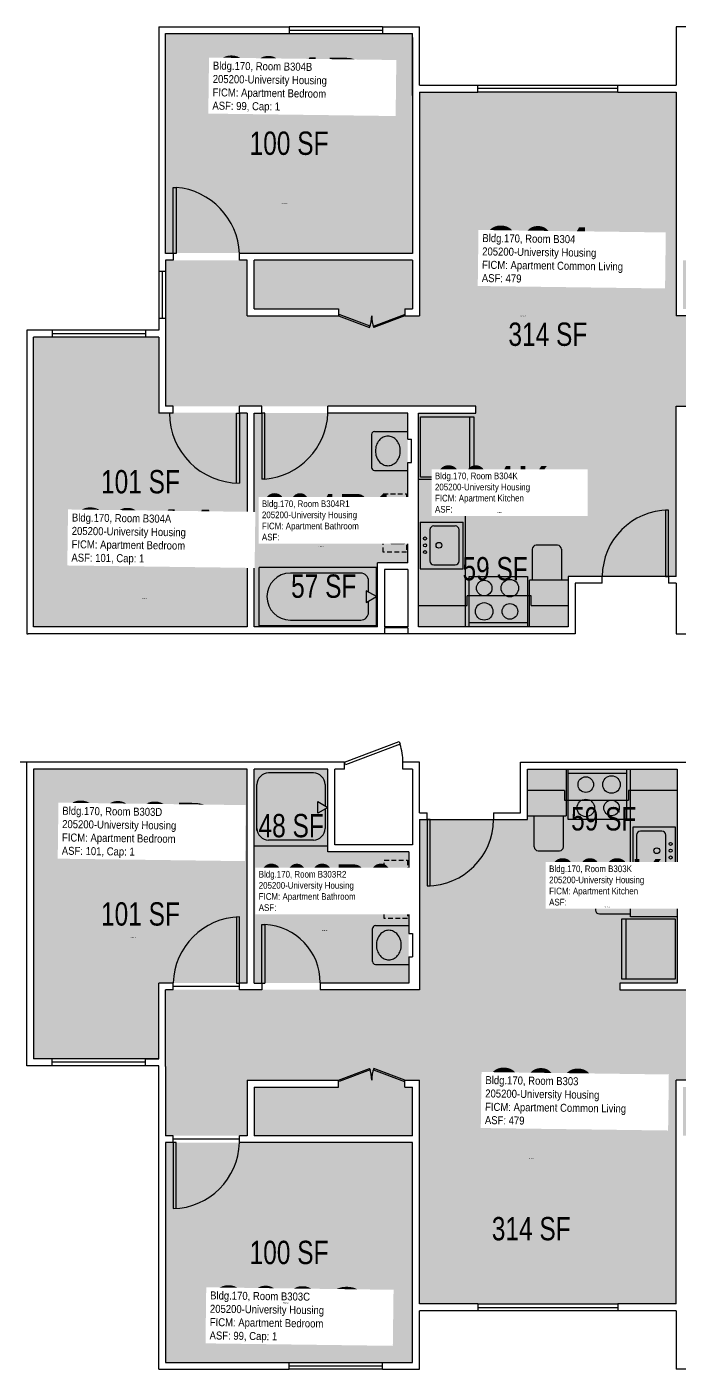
# Model space of a CAD drawing. Header units: inches. Extents: x -54 to 2413, y -86 to 676.
# Drawn here: x 714 to 1049, y -51 to 639 of the extents above; entities that cross this region are included whole.
import ezdxf
from ezdxf.enums import TextEntityAlignment as Align

# ---------------------------------------------------------------- set-up
doc = ezdxf.new("R2010")
doc.units = ezdxf.units.IN
doc.header["$LTSCALE"] = 10
doc.header["$MEASUREMENT"] = 0
doc.linetypes.add('DASHED2', pattern=[0.375, 0.25, -0.125])
doc.layers.get('0').update_dxf_attribs({"linetype": 'CONTINUOUS'})
for name, color, linetype in [('A-DOOR', 2, 'CONTINUOUS'), ('A-GLAZ', 1, 'CONTINUOUS'), ('A-IDEN-RNUM', 7, 'CONTINUOUS'), ('A-IDEN-SNUM', 4, 'CONTINUOUS'), ('A-IDEN-VNUM', 4, 'CONTINUOUS'), ('A-WALL', 5, 'CONTINUOUS'), ('AREA-TEXT', 3, 'CONTINUOUS'), ('Rooms-Category-Color', 7, 'CONTINUOUS'), ('Rooms-College-Color', 7, 'CONTINUOUS'), ('Rooms-Department-Color', 7, 'CONTINUOUS'), ('Rooms-Division-Color', 7, 'CONTINUOUS'), ('Rooms-Information', 7, 'CONTINUOUS')]:
    doc.layers.add(name, color=color, linetype=linetype)
doc.styles.add('CP_AREA', font='arial.ttf', dxfattribs={"height": 15})
doc.styles.add('CP_ROOMSNUMBER', font='arial.ttf', dxfattribs={"height": 1})
doc.styles.add('CP_ROOMVNUMBER', font='arial.ttf', dxfattribs={"width": 0.85, "height": 0.075})

msp = doc.modelspace()

# ---------------------------------------------------------------- hatches: boundary and pattern name
at = {"layer": 'Rooms-Category-Color', "true_color": 0x728ef3}
for points in [[(912.21, 522.92), (785.21, 522.92), (785.21, 635.92), (912.21, 635.92)], [(1178.21, 519.24), (1178.21, 444.24), (1047.71, 444.24), (1047.71, 356.74), (992.21, 356.74), (992.21, 440.74), (944.7, 440.74), (944.7, 444.24), (785.21, 444.24), (785.21, 519.24), (827.21, 519.24), (827.21, 490.74), (874.21, 490.74), (874.21, 494.24), (830.71, 494.24), (830.71, 519.24), (912.21, 519.24), (912.21, 494.24), (908.21, 494.24), (908.21, 490.74), (915.71, 490.74), (915.71, 605.74), (1047.71, 605.74), (1047.71, 490.74), (1055.21, 490.74), (1055.21, 494.24), (1051.21, 494.24), (1051.21, 519.24), (1132.71, 519.24), (1132.71, 494.24), (1089.21, 494.24), (1089.21, 490.74), (1136.21, 490.74), (1136.21, 519.24)], [(827.21, 330.92), (717.46, 330.92), (717.46, 479.92), (781.71, 479.92), (781.71, 440.92), (827.21, 440.92)], [(830.71, 440.74), (909.71, 440.74), (909.71, 363.74), (894.21, 363.74), (894.21, 330.74), (830.71, 330.74), (830.71, 440.74)], [(915.21, 440.74), (992.21, 440.74), (992.21, 330.74), (915.21, 330.74)], [(827.21, 257.74), (717.46, 257.74), (717.46, 108.74), (781.71, 108.74), (781.71, 147.74), (827.21, 147.74)], [(868.71, 257.74), (868.71, 215.24), (910.21, 215.24), (910.21, 147.74), (830.71, 147.74), (830.71, 257.74)], [(971.21, 257.74), (1048.21, 257.74), (1048.21, 147.74), (971.21, 147.74)], [(785.21, 69.24), (785.21, 144.24), (915.71, 144.24), (915.71, 231.74), (971.21, 231.74), (971.21, 147.74), (1018.72, 147.74), (1018.72, 144.24), (1178.21, 144.24), (1178.21, 69.24), (1136.21, 69.24), (1136.21, 97.74), (1089.21, 97.74), (1089.21, 94.24), (1132.71, 94.24), (1132.71, 69.24), (1051.21, 69.24), (1051.21, 94.24), (1055.21, 94.24), (1055.21, 97.74), (1047.71, 97.74), (1047.71, -17.26), (915.71, -17.26), (915.71, 97.74), (908.21, 97.74), (908.21, 94.24), (912.21, 94.24), (912.21, 69.24), (830.71, 69.24), (830.71, 94.24), (874.21, 94.24), (874.21, 97.74), (827.21, 97.74), (827.21, 69.24)], [(912.21, 65.74), (785.21, 65.74), (785.21, -47.26), (912.21, -47.26)]]:
    msp.add_hatch(color=171, dxfattribs=at).paths.add_polyline_path(points)
at = {"layer": 'Rooms-College-Color', "true_color": 0xadadad}
for points in [[(912.21, 522.92), (785.21, 522.92), (785.21, 635.92), (912.21, 635.92)], [(1178.21, 519.24), (1178.21, 444.24), (1047.71, 444.24), (1047.71, 356.74), (992.21, 356.74), (992.21, 440.74), (944.7, 440.74), (944.7, 444.24), (785.21, 444.24), (785.21, 519.24), (827.21, 519.24), (827.21, 490.74), (874.21, 490.74), (874.21, 494.24), (830.71, 494.24), (830.71, 519.24), (912.21, 519.24), (912.21, 494.24), (908.21, 494.24), (908.21, 490.74), (915.71, 490.74), (915.71, 605.74), (1047.71, 605.74), (1047.71, 490.74), (1055.21, 490.74), (1055.21, 494.24), (1051.21, 494.24), (1051.21, 519.24), (1132.71, 519.24), (1132.71, 494.24), (1089.21, 494.24), (1089.21, 490.74), (1136.21, 490.74), (1136.21, 519.24)], [(827.21, 330.92), (717.46, 330.92), (717.46, 479.92), (781.71, 479.92), (781.71, 440.92), (827.21, 440.92)], [(830.71, 440.74), (909.71, 440.74), (909.71, 363.74), (894.21, 363.74), (894.21, 330.74), (830.71, 330.74), (830.71, 440.74)], [(915.21, 440.74), (992.21, 440.74), (992.21, 330.74), (915.21, 330.74)], [(827.21, 257.74), (717.46, 257.74), (717.46, 108.74), (781.71, 108.74), (781.71, 147.74), (827.21, 147.74)], [(868.71, 257.74), (868.71, 215.24), (910.21, 215.24), (910.21, 147.74), (830.71, 147.74), (830.71, 257.74)], [(971.21, 257.74), (1048.21, 257.74), (1048.21, 147.74), (971.21, 147.74)], [(785.21, 69.24), (785.21, 144.24), (915.71, 144.24), (915.71, 231.74), (971.21, 231.74), (971.21, 147.74), (1018.72, 147.74), (1018.72, 144.24), (1178.21, 144.24), (1178.21, 69.24), (1136.21, 69.24), (1136.21, 97.74), (1089.21, 97.74), (1089.21, 94.24), (1132.71, 94.24), (1132.71, 69.24), (1051.21, 69.24), (1051.21, 94.24), (1055.21, 94.24), (1055.21, 97.74), (1047.71, 97.74), (1047.71, -17.26), (915.71, -17.26), (915.71, 97.74), (908.21, 97.74), (908.21, 94.24), (912.21, 94.24), (912.21, 69.24), (830.71, 69.24), (830.71, 94.24), (874.21, 94.24), (874.21, 97.74), (827.21, 97.74), (827.21, 69.24)], [(912.21, 65.74), (785.21, 65.74), (785.21, -47.26), (912.21, -47.26)]]:
    msp.add_hatch(color=253, dxfattribs=at).paths.add_polyline_path(points)
at = {"layer": 'Rooms-Department-Color', "true_color": 0x604aed}
for points in [[(912.21, 522.92), (785.21, 522.92), (785.21, 635.92), (912.21, 635.92)], [(1178.21, 519.24), (1178.21, 444.24), (1047.71, 444.24), (1047.71, 356.74), (992.21, 356.74), (992.21, 440.74), (944.7, 440.74), (944.7, 444.24), (785.21, 444.24), (785.21, 519.24), (827.21, 519.24), (827.21, 490.74), (874.21, 490.74), (874.21, 494.24), (830.71, 494.24), (830.71, 519.24), (912.21, 519.24), (912.21, 494.24), (908.21, 494.24), (908.21, 490.74), (915.71, 490.74), (915.71, 605.74), (1047.71, 605.74), (1047.71, 490.74), (1055.21, 490.74), (1055.21, 494.24), (1051.21, 494.24), (1051.21, 519.24), (1132.71, 519.24), (1132.71, 494.24), (1089.21, 494.24), (1089.21, 490.74), (1136.21, 490.74), (1136.21, 519.24)], [(827.21, 330.92), (717.46, 330.92), (717.46, 479.92), (781.71, 479.92), (781.71, 440.92), (827.21, 440.92)], [(830.71, 440.74), (909.71, 440.74), (909.71, 363.74), (894.21, 363.74), (894.21, 330.74), (830.71, 330.74), (830.71, 440.74)], [(915.21, 440.74), (992.21, 440.74), (992.21, 330.74), (915.21, 330.74)], [(827.21, 257.74), (717.46, 257.74), (717.46, 108.74), (781.71, 108.74), (781.71, 147.74), (827.21, 147.74)], [(868.71, 257.74), (868.71, 215.24), (910.21, 215.24), (910.21, 147.74), (830.71, 147.74), (830.71, 257.74)], [(971.21, 257.74), (1048.21, 257.74), (1048.21, 147.74), (971.21, 147.74)], [(785.21, 69.24), (785.21, 144.24), (915.71, 144.24), (915.71, 231.74), (971.21, 231.74), (971.21, 147.74), (1018.72, 147.74), (1018.72, 144.24), (1178.21, 144.24), (1178.21, 69.24), (1136.21, 69.24), (1136.21, 97.74), (1089.21, 97.74), (1089.21, 94.24), (1132.71, 94.24), (1132.71, 69.24), (1051.21, 69.24), (1051.21, 94.24), (1055.21, 94.24), (1055.21, 97.74), (1047.71, 97.74), (1047.71, -17.26), (915.71, -17.26), (915.71, 97.74), (908.21, 97.74), (908.21, 94.24), (912.21, 94.24), (912.21, 69.24), (830.71, 69.24), (830.71, 94.24), (874.21, 94.24), (874.21, 97.74), (827.21, 97.74), (827.21, 69.24)], [(912.21, 65.74), (785.21, 65.74), (785.21, -47.26), (912.21, -47.26)]]:
    msp.add_hatch(color=173, dxfattribs=at).paths.add_polyline_path(points)
at = {"layer": 'Rooms-Division-Color', "true_color": 0x604aed}
for points in [[(912.21, 522.92), (785.21, 522.92), (785.21, 635.92), (912.21, 635.92)], [(1178.21, 519.24), (1178.21, 444.24), (1047.71, 444.24), (1047.71, 356.74), (992.21, 356.74), (992.21, 440.74), (944.7, 440.74), (944.7, 444.24), (785.21, 444.24), (785.21, 519.24), (827.21, 519.24), (827.21, 490.74), (874.21, 490.74), (874.21, 494.24), (830.71, 494.24), (830.71, 519.24), (912.21, 519.24), (912.21, 494.24), (908.21, 494.24), (908.21, 490.74), (915.71, 490.74), (915.71, 605.74), (1047.71, 605.74), (1047.71, 490.74), (1055.21, 490.74), (1055.21, 494.24), (1051.21, 494.24), (1051.21, 519.24), (1132.71, 519.24), (1132.71, 494.24), (1089.21, 494.24), (1089.21, 490.74), (1136.21, 490.74), (1136.21, 519.24)], [(827.21, 330.92), (717.46, 330.92), (717.46, 479.92), (781.71, 479.92), (781.71, 440.92), (827.21, 440.92)], [(830.71, 440.74), (909.71, 440.74), (909.71, 363.74), (894.21, 363.74), (894.21, 330.74), (830.71, 330.74), (830.71, 440.74)], [(915.21, 440.74), (992.21, 440.74), (992.21, 330.74), (915.21, 330.74)], [(827.21, 257.74), (717.46, 257.74), (717.46, 108.74), (781.71, 108.74), (781.71, 147.74), (827.21, 147.74)], [(868.71, 257.74), (868.71, 215.24), (910.21, 215.24), (910.21, 147.74), (830.71, 147.74), (830.71, 257.74)], [(971.21, 257.74), (1048.21, 257.74), (1048.21, 147.74), (971.21, 147.74)], [(785.21, 69.24), (785.21, 144.24), (915.71, 144.24), (915.71, 231.74), (971.21, 231.74), (971.21, 147.74), (1018.72, 147.74), (1018.72, 144.24), (1178.21, 144.24), (1178.21, 69.24), (1136.21, 69.24), (1136.21, 97.74), (1089.21, 97.74), (1089.21, 94.24), (1132.71, 94.24), (1132.71, 69.24), (1051.21, 69.24), (1051.21, 94.24), (1055.21, 94.24), (1055.21, 97.74), (1047.71, 97.74), (1047.71, -17.26), (915.71, -17.26), (915.71, 97.74), (908.21, 97.74), (908.21, 94.24), (912.21, 94.24), (912.21, 69.24), (830.71, 69.24), (830.71, 94.24), (874.21, 94.24), (874.21, 97.74), (827.21, 97.74), (827.21, 69.24)], [(912.21, 65.74), (785.21, 65.74), (785.21, -47.26), (912.21, -47.26)]]:
    msp.add_hatch(color=173, dxfattribs=at).paths.add_polyline_path(points)

# ---------------------------------------------------------------- linework, layer by layer
for p, q in [((916.21, 407.74), (916.21, 438.74)), ((916.21, 438.74), (943.71, 438.74)), ((941.46, 438.74), (941.46, 407.74)), ((943.71, 438.74), (943.71, 407.74)), ((891.1, 429.74), (891.1, 412.74)), ((892.6, 431.24), (909.72, 431.24)), ((892.6, 411.24), (909.72, 411.24)), ((943.71, 407.74), (916.21, 407.74)), ((915.21, 406.74), (939.21, 406.74)), ((939.21, 406.74), (939.21, 330.74)), ((955.21, 405.24), (939.21, 405.24)), ((957.21, 392.24), (957.21, 403.24)), ((900.09, 393.57), (900.09, 390.24)), ((901.09, 394.74), (900.21, 393.86)), ((908.09, 394.74), (901.09, 394.74)), ((908.96, 393.86), (908.09, 394.74)), ((909.09, 374.74), (909.09, 393.57)), ((900.09, 390.24), (901.07, 386.8)), ((901.09, 386.68), (901.09, 381.8)), ((955.21, 390.24), (939.21, 390.24)), ((901.07, 381.69), (900.09, 378.24)), ((916.12, 384.7), (938.12, 384.7)), ((916.12, 384.7), (916.12, 360.7)), ((921.12, 380.7), (921.12, 364.7)), ((923.12, 382.7), (934.12, 382.7)), ((936.12, 364.7), (936.12, 380.7)), ((938.12, 360.7), (938.12, 384.7)), ((900.09, 378.24), (900.09, 374.74)), ((900.09, 374.74), (900.96, 373.86)), ((901.26, 373.74), (907.91, 373.74)), ((908.21, 373.86), (909.09, 374.74)), ((986.71, 372.74), (975.71, 372.74)), ((973.71, 370.74), (973.71, 354.74)), ((988.71, 370.74), (988.71, 354.74)), ((833.34, 331.37), (833.34, 361.37)), ((893.59, 361.37), (833.34, 361.37)), ((893.59, 331.37), (893.59, 361.37)), ((916.12, 360.7), (938.12, 360.7)), ((923.12, 362.7), (934.12, 362.7)), ((885.55, 358.42), (849.4, 358.42)), ((889.57, 348.69), (889.57, 354.4)), ((941.21, 330.74), (941.21, 356.74)), ((941.21, 356.74), (971.21, 356.74)), ((971.21, 356.74), (971.21, 330.74)), ((992.21, 354.74), (972.21, 354.74)), ((888.39, 349.37), (888.39, 343.37)), ((893.59, 346.37), (888.39, 349.37)), ((888.39, 343.37), (893.59, 346.37)), ((973.21, 346.74), (940.28, 346.74)), ((940.28, 341.81), (940.28, 346.74)), ((973.21, 341.81), (973.21, 346.74)), ((889.57, 338.33), (889.57, 344.05)), ((915.21, 341.81), (940.28, 341.81)), ((973.21, 341.81), (992.21, 341.81)), ((893.59, 331.37), (833.34, 331.37)), ((849.4, 334.32), (885.55, 334.32)), ((971.21, 332.82), (941.21, 332.82)), ((861.21, 255.71), (838.21, 255.71)), ((992.21, 231.74), (992.21, 257.74)), ((992.21, 255.66), (1022.21, 255.66)), ((1022.21, 257.74), (1022.21, 231.74)), ((1024.21, 181.74), (1024.21, 257.74)), ((832.21, 226.21), (832.21, 249.71)), ((867.21, 249.71), (867.21, 238.83)), ((990.21, 246.67), (971.21, 246.67)), ((990.21, 246.67), (990.21, 241.74)), ((990.21, 241.74), (1023.14, 241.74)), ((1048.21, 246.67), (1023.14, 246.67)), ((1023.14, 246.67), (1023.14, 241.74)), ((863.52, 234.96), (863.52, 240.96)), ((863.52, 240.96), (868.71, 237.96)), ((868.71, 237.96), (863.52, 234.96)), ((867.21, 237.09), (867.21, 227.21)), ((971.21, 233.74), (991.21, 233.74)), ((974.71, 217.74), (974.71, 233.74)), ((989.71, 217.74), (989.71, 233.74)), ((1022.21, 231.74), (992.21, 231.74)), ((1025.31, 227.79), (1025.31, 203.79)), ((1047.31, 227.79), (1025.31, 227.79)), ((1047.31, 203.79), (1047.31, 227.79)), ((861.21, 221.21), (838.21, 221.21)), ((1027.31, 223.79), (1027.31, 207.79)), ((1040.31, 225.79), (1029.31, 225.79)), ((1042.31, 207.79), (1042.31, 223.79)), ((830.71, 218.24), (868.71, 218.24)), ((976.71, 215.74), (987.71, 215.74)), ((900.59, 205.24), (901.46, 206.12)), ((900.59, 201.8), (900.59, 205.24)), ((901.57, 198.3), (900.6, 201.69)), ((901.76, 206.24), (908.41, 206.24)), ((908.71, 206.12), (909.59, 205.24)), ((909.59, 205.24), (909.59, 186.42)), ((1047.31, 203.79), (1025.31, 203.79)), ((1040.31, 205.79), (1029.31, 205.79)), ((901.59, 193.3), (901.59, 198.18)), ((1006.21, 196.24), (1006.21, 185.24)), ((1008.21, 198.24), (1024.21, 198.24)), ((900.59, 186.42), (900.59, 189.68)), ((900.6, 189.8), (901.57, 193.19)), ((901.59, 185.24), (900.71, 186.12)), ((908.41, 185.24), (901.59, 185.24)), ((909.46, 186.12), (908.71, 185.36)), ((1008.21, 183.24), (1024.21, 183.24)), ((1019.71, 149.74), (1019.71, 180.74)), ((1019.71, 180.74), (1047.21, 180.74)), ((1021.96, 149.74), (1021.96, 180.74)), ((1048.21, 181.74), (1024.21, 181.74)), ((1047.21, 180.74), (1047.21, 149.74)), ((891.59, 158.74), (891.59, 175.74)), ((893.09, 177.24), (910.21, 177.24)), ((893.09, 157.24), (910.21, 157.24)), ((1047.21, 149.74), (1019.71, 149.74))]:
    msp.add_line(p, q)
at = {"linetype": 'DASHED2'}
for p, q in [((897.09, 369.16), (897.09, 399.16)), ((897.09, 399.16), (909.09, 399.16)), ((909.09, 399.16), (909.09, 369.16)), ((909.09, 369.16), (897.09, 369.16)), ((897.59, 210.83), (909.59, 210.83)), ((897.59, 180.83), (897.59, 210.83)), ((909.59, 210.83), (909.59, 180.83)), ((909.59, 180.83), (897.59, 180.83))]:
    msp.add_line(p, q, dxfattribs=at)
at = {"linetype": 'Continuous'}
for p, q in [((972.21, 330.74), (972.21, 354.74)), ((991.21, 257.74), (991.21, 233.74))]:
    msp.add_line(p, q, dxfattribs=at)
for centre, radius in [((918.62, 376.24), 0.791), ((918.62, 372.74), 0.791), ((925.74, 372.74), 1.5), ((918.62, 369.24), 0.791), ((948.99, 350.74), 4), ((962.21, 350.74), 4.5), ((948.99, 338.75), 4.5), ((962.21, 338.75), 4), ((1001.21, 249.74), 4), ((1014.43, 249.74), 4.5), ((1001.21, 237.74), 4.5), ((1014.43, 237.74), 4), ((1037.68, 215.74), 1.5), ((1044.81, 219.24), 0.791), ((1044.81, 215.74), 0.791), ((1044.81, 212.24), 0.791)]:
    msp.add_circle(centre, radius)
for centre, radius, start, end in [((892.6, 429.74), 1.5, 90, 180), ((900.02, 422.37), 6.59, 116.19159, 139.89909), ((899.5, 423.42), 5.42, 90, 116.19159), ((899.5, 423.42), 5.42, 63.80841, 90), ((898.98, 422.37), 6.59, 40.10091, 63.80841), ((902.1, 421.24), 9, 160.77064, 180), ((902.1, 421.24), 9, 180, 199.22936), ((900.83, 421.69), 7.65, 139.89909, 160.77064), ((898.17, 421.69), 7.65, 19.22936, 40.10091), ((896.9, 421.24), 9, 0, 19.22936), ((896.9, 421.24), 9, 340.77064, 0), ((900.83, 420.8), 7.65, 199.22936, 220.10091), ((900.02, 420.12), 6.59, 220.10091, 243.80841), ((899.5, 419.06), 5.42, 243.80841, 270), ((899.5, 419.06), 5.42, 270, 296.19159), ((898.98, 420.12), 6.59, 296.19159, 319.89909), ((898.17, 420.8), 7.65, 319.89909, 340.77064), ((892.6, 412.74), 1.5, 180, 270), ((955.21, 403.24), 2, 0, 90), ((900.51, 393.57), 0.418, 135, 180), ((908.67, 393.57), 0.418, 0, 45), ((887.89, 384.24), 5.8, 153.29881, 180), ((889.19, 383.59), 7.26, 129.47246, 153.29881), ((890.04, 382.56), 8.59, 108.83538, 129.47246), ((890.59, 380.95), 10.29, 90, 108.83538), ((890.59, 380.95), 10.29, 71.16462, 90), ((891.14, 382.56), 8.59, 50.52754, 71.16462), ((891.98, 383.59), 7.26, 26.70119, 50.52754), ((893.28, 384.24), 5.8, 0, 26.70119), ((900.67, 386.68), 0.418, 0, 15.9454), ((955.21, 392.24), 2, 270, 0), ((887.89, 384.24), 5.8, 180, 206.70119), ((889.19, 384.9), 7.26, 206.70119, 230.52754), ((891.98, 384.9), 7.26, 309.47246, 333.29881), ((893.28, 384.24), 5.8, 333.29881, 0), ((900.67, 381.8), 0.418, 344.0546, 0), ((923.12, 380.7), 2, 90, 180), ((934.12, 380.7), 2, 0, 90), ((890.57, 386.57), 9.43, 230.52754, 251.16462), ((890.07, 385.1), 7.87, 251.16462, 273.77544), ((890.59, 387.53), 10.29, 270, 288.83538), ((891.14, 385.92), 8.59, 288.83538, 309.47246), ((901.26, 374.16), 0.418, 225, 270), ((907.91, 374.16), 0.418, 270, 315), ((975.71, 370.74), 2, 90, 180), ((986.71, 370.74), 2, 0, 90), ((923.12, 364.7), 2, 180, 270), ((934.12, 364.7), 2, 270, 0), ((849.4, 346.37), 12.05, 90, 270), ((885.55, 354.4), 4.02, 0, 90), ((885.55, 338.33), 4.02, 270, 0), ((838.21, 249.71), 6, 90, 180), ((861.21, 249.71), 6, 0, 90), ((838.21, 227.21), 6, 180, 270), ((861.21, 227.21), 6, 270, 0), ((1029.31, 223.79), 2, 90, 180), ((1040.31, 223.79), 2, 0, 90), ((976.71, 217.74), 2, 180, 270), ((987.71, 217.74), 2, 270, 0), ((1029.31, 207.79), 2, 180, 270), ((1040.31, 207.79), 2, 270, 0), ((889.69, 195.09), 7.26, 129.47246, 153.29881), ((891.07, 193.41), 9.43, 108.83538, 129.47246), ((890.57, 194.89), 7.87, 86.22456, 108.83538), ((891.09, 192.45), 10.29, 71.16462, 90), ((891.64, 194.06), 8.59, 50.52754, 71.16462), ((892.48, 195.09), 7.26, 26.70119, 50.52754), ((901.01, 201.8), 0.418, 180, 195.9454), ((901.76, 205.82), 0.418, 90, 135), ((908.41, 205.82), 0.418, 45, 90), ((888.39, 195.74), 5.8, 153.29881, 180), ((888.39, 195.74), 5.8, 180, 206.70119), ((893.78, 195.74), 5.8, 0, 26.70119), ((893.78, 195.74), 5.8, 333.29881, 0), ((901.17, 198.18), 0.418, 0, 15.9454), ((901.17, 193.3), 0.418, 344.0546, 0), ((1008.21, 196.24), 2, 90, 180), ((889.69, 196.4), 7.26, 206.70119, 230.52754), ((890.54, 197.42), 8.59, 230.52754, 251.16462), ((891.09, 199.03), 10.29, 251.16462, 270), ((891.09, 199.03), 10.29, 270, 288.83538), ((891.64, 197.42), 8.59, 288.83538, 309.47246), ((892.48, 196.4), 7.26, 309.47246, 333.29881), ((901.01, 186.42), 0.418, 180, 225), ((909.17, 186.42), 0.418, 315, 0), ((908.41, 185.66), 0.418, 270, 315), ((1008.21, 185.24), 2, 180, 270), ((893.09, 175.74), 1.5, 90, 180), ((901.32, 167.69), 7.65, 139.89909, 160.77064), ((900.51, 168.37), 6.59, 116.19159, 139.89909), ((899.99, 169.42), 5.42, 90, 116.19159), ((899.99, 169.42), 5.42, 63.80841, 90), ((899.47, 168.37), 6.59, 40.10091, 63.80841), ((898.66, 167.69), 7.65, 19.22936, 40.10091), ((902.59, 167.24), 9, 160.77064, 180), ((902.59, 167.24), 9, 180, 199.22936), ((897.39, 167.24), 9, 0, 19.22936), ((897.39, 167.24), 9, 340.77064, 0), ((893.09, 158.74), 1.5, 180, 270), ((901.32, 166.8), 7.65, 199.22936, 220.10091), ((900.51, 166.12), 6.59, 220.10091, 243.80841), ((899.99, 165.06), 5.42, 243.80841, 270), ((899.99, 165.06), 5.42, 270, 296.19159), ((899.47, 166.12), 6.59, 296.19159, 319.89909), ((898.66, 166.8), 7.65, 319.89909, 340.77064)]:
    msp.add_arc(centre, radius, start, end)
at = {"layer": 'A-DOOR'}
for p, q in [((789.21, 522.74), (789.21, 556.74)), ((789.21, 556.74), (790.71, 556.74)), ((790.71, 556.74), (790.71, 522.74)), ((790.71, 522.74), (789.21, 522.74)), ((874.47, 491.4), (874.21, 490.74)), ((874.21, 490.74), (890.09, 484.66)), ((890.34, 485.32), (874.47, 491.4)), ((892.09, 485.32), (907.96, 491.4)), ((908.21, 490.74), (892.34, 484.66)), ((907.96, 491.4), (908.21, 490.74)), ((890.09, 484.66), (890.34, 485.32)), ((892.34, 484.66), (892.09, 485.32)), ((821.71, 440.74), (823.21, 440.74)), ((821.71, 404.74), (821.71, 440.74)), ((823.21, 440.74), (823.21, 404.74)), ((834.71, 440.74), (834.71, 406.74)), ((836.21, 440.74), (834.71, 440.74)), ((836.21, 406.74), (836.21, 440.74)), ((836.21, 406.74), (834.71, 406.74)), ((1043.71, 390.74), (1042.21, 390.74)), ((1042.21, 390.74), (1042.21, 356.74)), ((1043.71, 356.74), (1043.71, 390.74)), ((1043.71, 356.74), (1009.71, 356.74)), ((1042.21, 356.74), (1043.71, 356.74)), ((877.21, 261.24), (905.28, 271.83)), ((905.78, 270.51), (877.71, 259.92)), ((905.28, 271.83), (905.78, 270.51)), ((877.71, 259.92), (877.21, 261.24)), ((919.71, 231.74), (953.71, 231.74)), ((921.21, 231.74), (919.71, 231.74)), ((919.71, 231.74), (919.71, 197.74)), ((921.21, 197.74), (921.21, 231.74)), ((919.71, 197.74), (921.21, 197.74)), ((821.71, 181.74), (821.71, 147.74)), ((823.21, 147.74), (823.21, 181.74)), ((834.71, 147.74), (834.71, 177.74)), ((834.71, 177.74), (836.21, 177.74)), ((836.21, 177.74), (836.21, 147.74)), ((823.21, 145.99), (789.21, 145.99)), ((821.71, 147.74), (823.21, 147.74)), ((834.71, 147.74), (836.21, 147.74)), ((874.21, 97.74), (890.09, 103.83)), ((890.09, 103.83), (890.34, 103.17)), ((892.34, 103.83), (892.09, 103.17)), ((908.21, 97.74), (892.34, 103.83)), ((874.47, 97.08), (874.21, 97.74)), ((890.34, 103.17), (874.47, 97.08)), ((892.09, 103.17), (907.96, 97.08)), ((907.96, 97.08), (908.21, 97.74)), ((823.21, 67.49), (789.21, 67.49)), ((789.21, 65.74), (789.21, 31.74)), ((790.71, 65.74), (789.21, 65.74)), ((790.71, 31.74), (790.71, 65.74))]:
    msp.add_line(p, q, dxfattribs=at)
for centre, radius, start, end in [((787.57, 521.21), 35.67, 2.4645, 84.95117), ((874.21, 490.74), 17, 339.02254, 0), ((908.21, 490.74), 17, 180, 200.97746), ((823.21, 440.74), 36, 180, 270), ((833.11, 442.24), 35.64, 274.99827, 357.58607), ((1043.71, 356.74), 34, 90, 180), ((880.02, 261.61), 27.2, 359.22408, 19.05218), ((919.71, 231.74), 34, 270, 0), ((824.17, 146.78), 34.97, 91.57576, 178.42424), ((834.94, 148), 29.77, 359.51034, 87.55206), ((874.21, 97.74), 17, 0, 20.97746), ((908.21, 97.74), 17, 159.02254, 180), ((788.25, 66.7), 34.97, 271.57576, 358.42424)]:
    msp.add_arc(centre, radius, start, end, dxfattribs=at)
at = {"layer": 'A-GLAZ'}
for p, q in [((896.71, 639.24), (848.71, 639.24)), ((848.71, 637.49), (896.71, 637.49)), ((848.71, 635.74), (896.71, 635.74)), ((945.71, 609.24), (1017.71, 609.24)), ((1017.71, 607.49), (945.71, 607.49)), ((1017.71, 605.74), (945.71, 605.74)), ((781.71, 513.49), (781.71, 489.49)), ((783.46, 513.49), (783.46, 489.49)), ((785.21, 513.49), (785.21, 489.49)), ((774.96, 483.24), (726.96, 483.24)), ((774.96, 481.49), (726.96, 481.49)), ((774.96, 479.74), (726.96, 479.74)), ((774.96, 108.74), (726.96, 108.74)), ((774.96, 106.99), (726.96, 106.99)), ((774.96, 105.24), (726.96, 105.24)), ((945.71, -17.26), (1017.71, -17.26)), ((945.71, -19.01), (1017.71, -19.01)), ((1017.71, -20.76), (945.71, -20.76)), ((848.71, -47.26), (896.71, -47.26)), ((848.71, -49.01), (896.71, -49.01)), ((896.71, -50.76), (848.71, -50.76))]:
    msp.add_line(p, q, dxfattribs=at)
at = {"layer": 'A-WALL'}
for p, q in [((781.71, 639.24), (848.71, 639.24)), ((781.71, 639.24), (781.71, 513.49)), ((785.21, 522.74), (785.21, 635.74)), ((785.21, 635.74), (848.71, 635.74)), ((848.71, 639.24), (848.71, 635.74)), ((896.71, 639.24), (915.71, 639.24)), ((896.71, 639.24), (896.71, 635.74)), ((896.71, 635.74), (912.21, 635.74)), ((912.21, 603.99), (912.21, 635.74)), ((915.71, 609.24), (915.71, 639.24)), ((1047.71, 639.24), (1047.71, 609.24)), ((1066.71, 639.24), (1047.71, 639.24)), ((912.21, 633.74), (912.21, 603.99)), ((915.71, 609.24), (945.71, 609.24)), ((945.71, 605.74), (945.71, 609.24)), ((1017.71, 605.74), (1017.71, 609.24)), ((1017.71, 609.24), (1047.71, 609.24)), ((912.21, 603.99), (912.21, 522.74)), ((915.71, 605.74), (915.71, 490.74)), ((915.71, 605.74), (945.71, 605.74)), ((1017.71, 605.74), (1047.71, 605.74)), ((1047.71, 605.74), (1047.71, 490.74)), ((789.21, 522.74), (785.21, 522.74)), ((789.21, 519.24), (785.21, 519.24)), ((785.21, 519.24), (785.21, 513.49)), ((789.21, 522.74), (789.21, 519.24)), ((912.21, 522.74), (823.21, 522.74)), ((823.21, 519.24), (823.21, 522.74)), ((827.21, 519.24), (823.21, 519.24)), ((827.21, 490.74), (827.21, 519.24)), ((912.21, 519.24), (830.71, 519.24)), ((830.71, 494.24), (830.71, 519.24)), ((912.21, 519.24), (912.21, 494.24)), ((785.21, 513.49), (781.71, 513.49)), ((827.21, 490.74), (874.21, 490.74)), ((830.71, 494.24), (874.21, 494.24)), ((874.21, 494.24), (874.21, 490.74)), ((908.21, 494.24), (908.21, 490.74)), ((908.21, 494.24), (912.21, 494.24)), ((908.21, 490.74), (915.71, 490.74)), ((1055.21, 490.74), (1047.71, 490.74)), ((714.71, 483.24), (713.96, 483.24)), ((713.96, 483.24), (713.96, 327.24)), ((726.96, 483.24), (714.71, 483.24)), ((726.96, 483.24), (726.96, 479.74)), ((781.71, 483.24), (774.96, 483.24)), ((774.96, 483.24), (774.96, 479.74)), ((781.71, 489.49), (781.71, 483.24)), ((781.71, 489.49), (785.21, 489.49)), ((785.21, 489.49), (785.21, 483.24)), ((785.21, 483.24), (785.21, 444.24)), ((726.96, 479.74), (717.46, 479.74)), ((717.46, 330.74), (717.46, 479.74)), ((781.71, 479.74), (774.96, 479.74)), ((781.71, 479.74), (781.71, 440.74)), ((789.21, 444.24), (785.21, 444.24)), ((789.21, 440.74), (789.21, 444.24)), ((834.71, 444.24), (823.21, 444.24)), ((823.21, 440.74), (823.21, 444.24)), ((823.21, 440.74), (823.21, 444.24)), ((834.71, 440.74), (834.71, 444.24)), ((915.21, 444.24), (868.71, 444.24)), ((868.71, 440.74), (868.71, 444.24)), ((944.7, 444.24), (915.21, 444.24)), ((944.7, 440.74), (944.7, 444.24)), ((1047.71, 356.74), (1047.71, 444.24)), ((1047.71, 444.24), (1098.71, 444.24)), ((789.21, 440.74), (781.71, 440.74)), ((827.21, 440.74), (823.21, 440.74)), ((827.21, 440.74), (827.21, 330.74)), ((830.71, 330.74), (830.71, 440.74)), ((830.71, 440.74), (834.71, 440.74)), ((909.71, 440.74), (868.71, 440.74)), ((892.09, 440.74), (872.71, 440.74)), ((909.71, 427.24), (909.71, 440.74)), ((915.21, 440.74), (944.7, 440.74)), ((915.21, 330.74), (915.21, 440.74)), ((909.71, 427.24), (911.72, 427.24)), ((911.72, 415.24), (911.72, 427.24)), ((909.71, 363.74), (909.71, 415.24)), ((909.71, 415.24), (911.72, 415.24)), ((894.21, 330.74), (894.21, 363.74)), ((909.71, 363.74), (894.21, 363.74)), ((897.71, 360.24), (897.71, 330.74)), ((909.71, 360.24), (897.71, 360.24)), ((909.71, 360.24), (909.71, 330.74)), ((992.21, 356.74), (992.21, 330.74)), ((1009.71, 356.74), (992.21, 356.74)), ((995.71, 353.24), (995.71, 327.24)), ((1009.71, 353.24), (995.71, 353.24)), ((1009.71, 353.24), (1009.71, 356.74)), ((1047.71, 356.74), (1043.71, 356.74)), ((1043.71, 356.74), (1043.71, 353.24)), ((1047.71, 353.24), (1043.71, 353.24)), ((1047.71, 353.24), (1047.71, 327.24)), ((713.96, 327.24), (714.71, 327.24)), ((897.71, 327.24), (714.71, 327.24)), ((827.21, 330.74), (717.46, 330.74)), ((894.21, 330.74), (830.71, 330.74)), ((909.71, 330.74), (897.71, 330.74)), ((897.71, 330.24), (897.71, 327.24)), ((909.71, 330.24), (897.71, 330.24)), ((909.71, 327.24), (897.71, 327.24)), ((909.71, 330.24), (909.71, 327.24)), ((995.71, 327.24), (909.71, 327.24)), ((992.21, 330.74), (915.21, 330.74)), ((1047.71, 327.24), (1056.21, 327.24)), ((713.96, 261.24), (616.21, 261.24)), ((713.96, 105.24), (713.96, 261.24)), ((714.71, 261.24), (713.96, 261.24)), ((877.21, 261.24), (714.71, 261.24)), ((827.21, 257.74), (717.46, 257.74)), ((717.46, 257.74), (717.46, 108.74)), ((827.21, 147.74), (827.21, 257.74)), ((830.71, 147.74), (830.71, 257.74)), ((868.71, 257.74), (830.71, 257.74)), ((868.71, 215.24), (868.71, 257.74)), ((872.21, 218.74), (872.21, 257.74)), ((877.21, 257.74), (872.21, 257.74)), ((877.21, 257.74), (877.21, 261.24)), ((915.71, 261.24), (907.21, 261.24)), ((907.21, 257.74), (907.21, 261.24)), ((912.21, 257.74), (907.21, 257.74)), ((912.21, 257.74), (912.21, 218.74)), ((915.71, 235.24), (915.71, 261.24)), ((967.71, 261.24), (1248.71, 261.24)), ((967.71, 235.24), (967.71, 261.24)), ((971.21, 231.74), (971.21, 257.74)), ((971.21, 257.74), (1048.21, 257.74)), ((1048.21, 257.74), (1048.21, 147.74)), ((915.71, 235.24), (919.71, 235.24)), ((919.71, 231.74), (919.71, 235.24)), ((953.71, 235.24), (953.71, 231.74)), ((953.71, 235.24), (967.71, 235.24)), ((915.71, 231.74), (919.71, 231.74)), ((915.71, 231.74), (915.71, 144.24)), ((953.71, 231.74), (971.21, 231.74)), ((910.21, 215.24), (868.71, 215.24)), ((912.21, 218.74), (872.21, 218.74)), ((910.21, 215.24), (910.21, 173.24)), ((910.21, 173.24), (912.21, 173.24)), ((912.21, 173.24), (912.21, 161.24)), ((910.21, 161.24), (912.21, 161.24)), ((910.21, 161.24), (910.21, 147.74)), ((781.71, 108.74), (781.71, 147.74)), ((789.21, 147.74), (781.71, 147.74)), ((789.21, 144.24), (789.21, 147.74)), ((827.21, 147.74), (823.21, 147.74)), ((823.21, 144.24), (823.21, 147.74)), ((830.71, 147.74), (834.71, 147.74)), ((834.71, 147.74), (834.71, 144.24)), ((834.71, 147.74), (834.71, 144.24)), ((910.21, 147.74), (864.71, 147.74)), ((864.71, 147.74), (864.71, 144.24)), ((1048.21, 147.74), (1018.72, 147.74)), ((1018.72, 147.74), (1018.72, 144.24)), ((785.21, 104.74), (785.21, 144.24)), ((789.21, 144.24), (785.21, 144.24)), ((834.71, 144.24), (823.21, 144.24)), ((915.71, 144.24), (864.71, 144.24)), ((1018.72, 144.24), (1048.21, 144.24)), ((1048.21, 144.24), (1094.71, 144.24)), ((714.71, 105.24), (713.96, 105.24)), ((726.96, 105.24), (714.71, 105.24)), ((726.96, 108.74), (717.46, 108.74)), ((726.96, 105.24), (726.96, 108.74)), ((774.96, 105.24), (774.96, 108.74)), ((781.71, 108.74), (774.96, 108.74)), ((774.96, 108.74), (781.71, 108.74)), ((781.71, 105.24), (774.96, 105.24)), ((781.71, -50.76), (781.71, 105.24)), ((785.21, 104.74), (785.21, 69.24)), ((827.21, 97.74), (827.21, 69.24)), ((827.21, 97.74), (874.21, 97.74)), ((874.21, 94.24), (874.21, 97.74)), ((908.21, 97.74), (915.71, 97.74)), ((908.21, 94.24), (908.21, 97.74)), ((915.71, -17.26), (915.71, 97.74)), ((1047.71, -17.26), (1047.71, 97.74)), ((1055.21, 97.74), (1047.71, 97.74)), ((830.71, 94.24), (830.71, 69.24)), ((830.71, 94.24), (874.21, 94.24)), ((908.21, 94.24), (912.21, 94.24)), ((912.21, 69.24), (912.21, 94.24)), ((789.21, 69.24), (785.21, 69.24)), ((789.21, 65.74), (789.21, 69.24)), ((827.21, 69.24), (823.21, 69.24)), ((823.21, 65.74), (823.21, 69.24)), ((912.21, 69.24), (830.71, 69.24)), ((789.21, 65.74), (785.21, 65.74)), ((785.21, 65.74), (785.21, -47.26)), ((912.21, 65.74), (823.21, 65.74)), ((912.21, -15.51), (912.21, 65.74)), ((912.21, -47.26), (912.21, -15.51)), ((945.71, -17.26), (915.71, -17.26)), ((945.71, -17.26), (945.71, -20.76)), ((1017.71, -17.26), (1017.71, -20.76)), ((1047.71, -17.26), (1017.71, -17.26)), ((915.71, -50.76), (915.71, -20.76)), ((945.71, -20.76), (915.71, -20.76)), ((1047.71, -20.76), (1017.71, -20.76)), ((1047.71, -20.76), (1047.71, -50.76)), ((785.21, -47.26), (848.71, -47.26)), ((848.71, -50.76), (848.71, -47.26)), ((896.71, -50.76), (896.71, -47.26)), ((896.71, -47.26), (912.21, -47.26)), ((781.71, -50.76), (848.71, -50.76)), ((896.71, -50.76), (915.71, -50.76)), ((1066.71, -50.76), (1047.71, -50.76))]:
    msp.add_line(p, q, dxfattribs=at)

# ---------------------------------------------------------------- texts
at = {"layer": 'A-IDEN-RNUM', "style": 'CP_ROOMSNUMBER'}
for s, rotation, p in [('0304-B0', 359.2, (844.92, 548.13)), ('0304-00', 359.2, (967.58, 490.39)), ('0304-A0', 359.24, (773.05, 345.32)), ('0303-D0', 359.2, (767.36, 170.9)), ('0303-00', 359.2, (971.67, 57.42)), ('0303-C0', 359.24, (845.53, -16.84))]:
    msp.add_text(s, height=0.36, rotation=rotation, dxfattribs=at).set_placement(p)
for s, p in [('0304-K0', (955.68, 389.29)), ('0304-R1', (863.99, 372.01)), ('0303-K0', (1010.73, 186.58)), ('0303-R2', (865.58, 174.4))]:
    msp.add_text(s, height=0.36, dxfattribs=at).set_placement(p)
at = {"layer": 'A-IDEN-SNUM', "style": 'CP_ROOMSNUMBER'}
for s, rotation, p in [('1700B304B0', 359.2, (844.92, 548.13)), ('1700B30400', 359.2, (967.58, 490.39)), ('1700B304A0', 359.24, (773.05, 345.32)), ('1700B303D0', 359.2, (767.36, 170.9)), ('1700B30300', 359.2, (971.67, 57.42)), ('1700B303C0', 359.24, (845.53, -16.84))]:
    msp.add_text(s, height=0.36, rotation=rotation, dxfattribs=at).set_placement(p)
for s, p in [('1700B304K0', (955.68, 389.29)), ('1700B304R1', (863.99, 372.01)), ('1700B303K0', (1010.73, 186.58)), ('1700B303R2', (865.58, 174.4))]:
    msp.add_text(s, height=0.36, dxfattribs=at).set_placement(p)
at = {"layer": 'A-IDEN-VNUM', "style": 'CP_ROOMVNUMBER', "width": 0.85}
for s, rotation, p in [('304B', 359.24, (809.28, 595.45)), ('304', 359.24, (947.77, 508)), ('304A', 359.24404, (736.82, 363.15)), ('303D', 359.24, (731.89, 212.44)), ('303', 359.24, (949.33, 75.16)), ('303C', 359.24, (807.84, -36.71))]:
    msp.add_text(s, height=28.8, rotation=rotation, dxfattribs=at).set_placement(p)
at = {"layer": 'A-IDEN-VNUM', "style": 'CP_ROOMVNUMBER'}
for s, width, p in [('304K', 0.75, (923.71, 389.5)), ('304R1', 0.7, (834.78, 375.18, 0)), ('303R2', 0.7, (833.13, 184.73)), ('303K', 0.75, (982.38, 187.54, 0))]:
    msp.add_text(s, height=24, dxfattribs=dict(at, width=width)).set_placement(p)
at = {"layer": 'AREA-TEXT', "style": 'CP_AREA', "width": 0.75}
for s, p in [('100 SF', (848.71, 579.42)), ('314 SF', (981.71, 481.24)), ('101 SF', (772.34, 405.42)), ('59 SF', (954.61, 360.69)), ('57 SF', (866.54, 351.74)), ('48 SF', (849.8, 228.63)), ('59 SF', (1010.44, 232.13)), ('101 SF', (772.34, 183.24)), ('314 SF', (973.17, 21.46)), ('100 SF', (848.71, 9.24))]:
    msp.add_text(s, height=12, dxfattribs=at).set_placement(p, align=Align.MIDDLE_CENTER)

# ---------------------------------------------------------------- next in the draw order: texts
at = {"layer": 'Rooms-Information', "char_height": 4.1143, "width": 92.16, "attachment_point": 7, "style": 'CP_ROOMVNUMBER', "bg_fill": 3, "box_fill_scale": 1.5, "bg_fill_color": 256, "bg_fill_true_color": 13158600, "bg_fill_transparency": 0}
for s, insert, rotation in [('Bldg.170, Room B304B^M^J205200-University Housing^M^JFICM: Apartment Bedroom^M^JASF: 99, Cap: 1', (809.28, 595.45), 359.24), ('Bldg.170, Room B304^M^J205200-University Housing^M^JFICM: Apartment Common Living^M^JASF: 479', (947.77, 508), 359.24), ('Bldg.170, Room B304A^M^J205200-University Housing^M^JFICM: Apartment Bedroom^M^JASF: 101, Cap: 1', (736.82, 363.15), 359.24404), ('Bldg.170, Room B303D^M^J205200-University Housing^M^JFICM: Apartment Bedroom^M^JASF: 101, Cap: 1', (731.89, 212.44), 359.24), ('Bldg.170, Room B303^M^J205200-University Housing^M^JFICM: Apartment Common Living^M^JASF: 479', (949.33, 75.16), 359.24), ('Bldg.170, Room B303C^M^J205200-University Housing^M^JFICM: Apartment Bedroom^M^JASF: 99, Cap: 1', (807.84, -36.71), 359.24)]:
    msp.add_mtext(s, dxfattribs=dict(at, insert=insert, rotation=rotation))
at = {"layer": 'Rooms-Information', "char_height": 3.4286, "width": 76.8, "attachment_point": 7, "style": 'CP_ROOMVNUMBER', "bg_fill": 3, "box_fill_scale": 1.5, "bg_fill_color": 256, "bg_fill_true_color": 13158600, "bg_fill_transparency": 0}
for s, insert in [('Bldg.170, Room B304K^M^J205200-University Housing^M^JFICM: Apartment Kitchen^M^JASF: ', (923.71, 389.5)), ('Bldg.170, Room B303R2^M^J205200-University Housing^M^JFICM: Apartment Bathroom^M^JASF: ', (833.13, 184.73)), ('Bldg.170, Room B303K^M^J205200-University Housing^M^JFICM: Apartment Kitchen^M^JASF: ', (982.38, 187.54, 0))]:
    msp.add_mtext(s, dxfattribs=dict(at, insert=insert))

# ---------------------------------------------------------------- next in the draw order: texts
at = {"layer": 'Rooms-Information', "insert": (834.78, 375.18, 0), "char_height": 3.4286, "width": 76.8, "attachment_point": 7, "style": 'CP_ROOMVNUMBER', "bg_fill": 3, "box_fill_scale": 1.5, "bg_fill_color": 256, "bg_fill_true_color": 13158600, "bg_fill_transparency": 0}
msp.add_mtext('Bldg.170, Room B304R1^M^J205200-University Housing^M^JFICM: Apartment Bathroom^M^JASF: ', dxfattribs=at)

doc.saveas('drawing.dxf')
